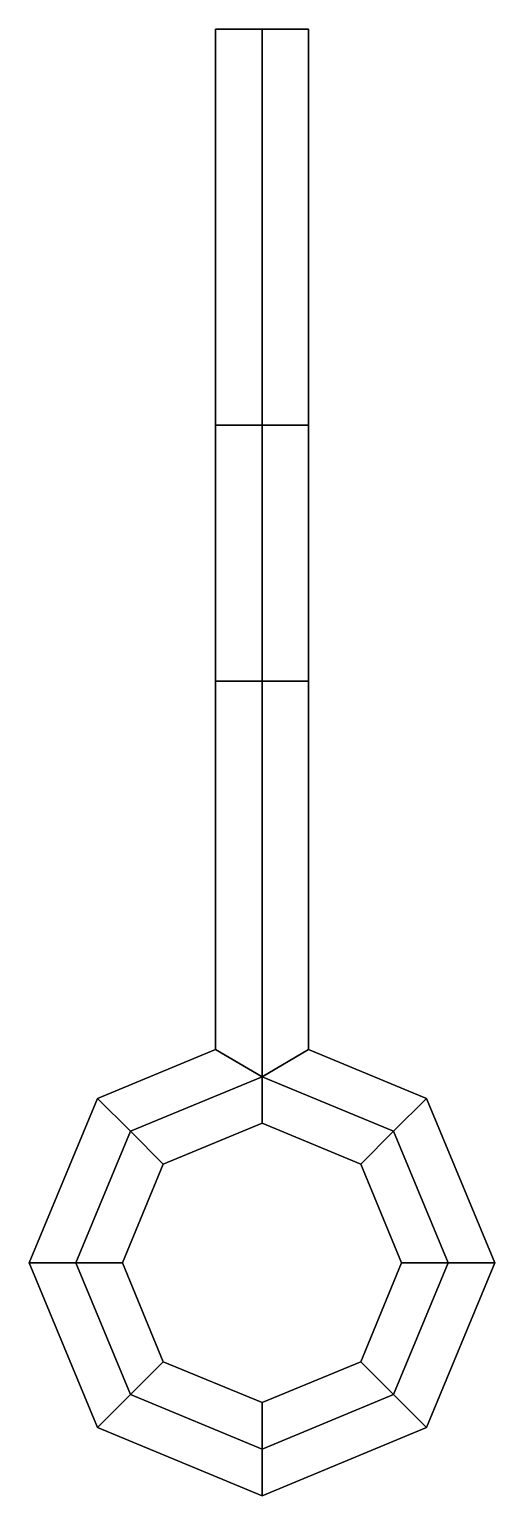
# Model space of a CAD drawing. Extents: x -0.1 to 0.1, y -3.06 to -2.43.
import ezdxf

# ---------------------------------------------------------------- set-up
doc = ezdxf.new("R2010")
doc.units = 0
doc.layers.get('0').update_dxf_attribs({"linetype": 'CONTINUOUS'})

msp = doc.modelspace()

# ---------------------------------------------------------------- linework, layer by layer
for points in [[(0, -2.43, 0.05), (-0.02, -2.43, 0.03), (-0.02, -2.6, 0.03), (0, -2.6, 0.05)], [(-0.02, -2.43, 0.03), (0, -2.43, 0.01), (0, -2.6, 0.01), (-0.02, -2.6, 0.03)], [(0.02, -2.43, 0.03), (0, -2.43, 0.01), (-0.02, -2.43, 0.03), (0, -2.43, 0.05)], [(0.02, -2.43, 0.03), (0, -2.43, 0.05), (0, -2.6, 0.05), (0.02, -2.6, 0.03)], [(0, -2.43, 0.01), (0.02, -2.43, 0.03), (0.02, -2.6, 0.03), (0, -2.6, 0.01)], [(0, -2.6, 0.05), (-0.02, -2.6, 0.03), (-0.02, -2.71, 0.17), (0, -2.71, 0.19)], [(-0.02, -2.6, 0.03), (0, -2.6, 0.01), (0, -2.71, 0.15), (-0.02, -2.71, 0.17)], [(0.02, -2.6, 0.03), (0, -2.6, 0.05), (0, -2.71, 0.19), (0.02, -2.71, 0.17)], [(0, -2.6, 0.01), (0.02, -2.6, 0.03), (0.02, -2.71, 0.17), (0, -2.71, 0.15)], [(0, -2.71, 0.19), (-0.02, -2.71, 0.17), (-0.02, -2.86828, 0.17), (0, -2.88, 0.19)], [(-0.02, -2.71, 0.17), (0, -2.71, 0.15), (0, -2.88, 0.15), (-0.02, -2.86828, 0.17)], [(0.02, -2.71, 0.17), (0, -2.71, 0.19), (0, -2.88, 0.19), (0.02, -2.86828, 0.17)], [(0, -2.71, 0.15), (0.02, -2.71, 0.17), (0.02, -2.86828, 0.17), (0, -2.88, 0.15)], [(-0.07071, -2.88929, 0.17), (-0.05657, -2.90343, 0.19), (0, -2.88, 0.19), (-0.02, -2.86828, 0.17)], [(-0.05657, -2.90343, 0.15), (-0.07071, -2.88929, 0.17), (-0.02, -2.86828, 0.17), (0, -2.88, 0.15)], [(0.02, -2.86828, 0.17), (0, -2.88, 0.19), (0.05657, -2.90343, 0.19), (0.07071, -2.88929, 0.17)], [(0, -2.88, 0.15), (0.02, -2.86828, 0.17), (0.07071, -2.88929, 0.17), (0.05657, -2.90343, 0.15)], [(-0.05657, -2.90343, 0.19), (-0.04243, -2.91757, 0.17), (0, -2.9, 0.17), (0, -2.88, 0.19)], [(-0.04243, -2.91757, 0.17), (-0.05657, -2.90343, 0.15), (0, -2.88, 0.15), (0, -2.9, 0.17)], [(0, -2.88, 0.19), (0, -2.9, 0.17), (0.04243, -2.91757, 0.17), (0.05657, -2.90343, 0.19)], [(0, -2.9, 0.17), (0, -2.88, 0.15), (0.05657, -2.90343, 0.15), (0.04243, -2.91757, 0.17)], [(-0.1, -2.96, 0.17), (-0.08, -2.96, 0.19), (-0.05657, -2.90343, 0.19), (-0.07071, -2.88929, 0.17)], [(-0.08, -2.96, 0.15), (-0.1, -2.96, 0.17), (-0.07071, -2.88929, 0.17), (-0.05657, -2.90343, 0.15)], [(0.07071, -2.88929, 0.17), (0.05657, -2.90343, 0.19), (0.08, -2.96, 0.19), (0.1, -2.96, 0.17)], [(0.05657, -2.90343, 0.15), (0.07071, -2.88929, 0.17), (0.1, -2.96, 0.17), (0.08, -2.96, 0.15)], [(-0.08, -2.96, 0.19), (-0.06, -2.96, 0.17), (-0.04243, -2.91757, 0.17), (-0.05657, -2.90343, 0.19)], [(-0.06, -2.96, 0.17), (-0.08, -2.96, 0.15), (-0.05657, -2.90343, 0.15), (-0.04243, -2.91757, 0.17)], [(0.05657, -2.90343, 0.19), (0.04243, -2.91757, 0.17), (0.06, -2.96, 0.17), (0.08, -2.96, 0.19)], [(0.04243, -2.91757, 0.17), (0.05657, -2.90343, 0.15), (0.08, -2.96, 0.15), (0.06, -2.96, 0.17)], [(-0.07071, -3.03071, 0.17), (-0.05657, -3.01657, 0.19), (-0.08, -2.96, 0.19), (-0.1, -2.96, 0.17)], [(-0.05657, -3.01657, 0.15), (-0.07071, -3.03071, 0.17), (-0.1, -2.96, 0.17), (-0.08, -2.96, 0.15)], [(-0.05657, -3.01657, 0.19), (-0.04243, -3.00243, 0.17), (-0.06, -2.96, 0.17), (-0.08, -2.96, 0.19)], [(-0.04243, -3.00243, 0.17), (-0.05657, -3.01657, 0.15), (-0.08, -2.96, 0.15), (-0.06, -2.96, 0.17)], [(0.08, -2.96, 0.19), (0.06, -2.96, 0.17), (0.04243, -3.00243, 0.17), (0.05657, -3.01657, 0.19)], [(0.06, -2.96, 0.17), (0.08, -2.96, 0.15), (0.05657, -3.01657, 0.15), (0.04243, -3.00243, 0.17)], [(0.1, -2.96, 0.17), (0.08, -2.96, 0.19), (0.05657, -3.01657, 0.19), (0.07071, -3.03071, 0.17)], [(0.08, -2.96, 0.15), (0.1, -2.96, 0.17), (0.07071, -3.03071, 0.17), (0.05657, -3.01657, 0.15)], [(0, -3.04, 0.19), (0, -3.02, 0.17), (-0.04243, -3.00243, 0.17), (-0.05657, -3.01657, 0.19)], [(0, -3.02, 0.17), (0, -3.04, 0.15), (-0.05657, -3.01657, 0.15), (-0.04243, -3.00243, 0.17)], [(0.05657, -3.01657, 0.19), (0.04243, -3.00243, 0.17), (0, -3.02, 0.17), (0, -3.04, 0.19)], [(0.04243, -3.00243, 0.17), (0.05657, -3.01657, 0.15), (0, -3.04, 0.15), (0, -3.02, 0.17)], [(0, -3.06, 0.17), (0, -3.04, 0.19), (-0.05657, -3.01657, 0.19), (-0.07071, -3.03071, 0.17)], [(0, -3.04, 0.15), (0, -3.06, 0.17), (-0.07071, -3.03071, 0.17), (-0.05657, -3.01657, 0.15)], [(0.07071, -3.03071, 0.17), (0.05657, -3.01657, 0.19), (0, -3.04, 0.19), (0, -3.06, 0.17)], [(0.05657, -3.01657, 0.15), (0.07071, -3.03071, 0.17), (0, -3.06, 0.17), (0, -3.04, 0.15)]]:
    msp.add_3dface(points)

doc.saveas('drawing.dxf')
